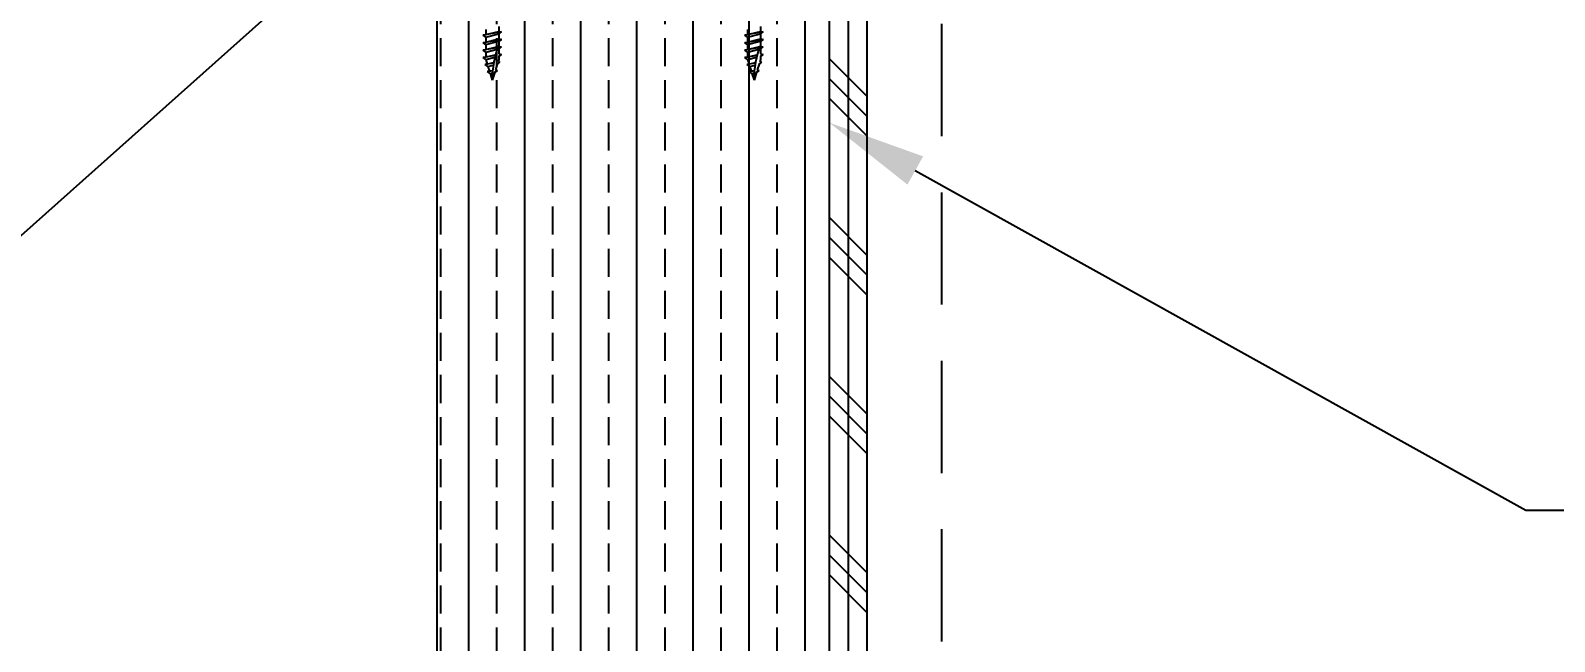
# Model space of a CAD drawing. Header units: inches. Extents: x -2661 to 42767, y -1222 to 9099.
# Drawn here: x -251.11 to -230.73, y 3373.38 to 3381.54 of the extents above; entities that cross this region are included whole.
import ezdxf
from ezdxf import colors
from ezdxf.entities.mleader import LeaderData, LeaderLine
from ezdxf.math import Vec2, Vec3

# ---------------------------------------------------------------- set-up
doc = ezdxf.new("R2010")
doc.units = ezdxf.units.IN
doc.header["$LTSCALE"] = 12
doc.header["$MEASUREMENT"] = 0
doc.linetypes.add('HIDDEN2', pattern=[0.1875, 0.125, -0.0625])
doc.layers.get('0').update_dxf_attribs({"linetype": 'CONTINUOUS'})
for name, color, linetype in [('S-ANNO-NOTE', 4, 'CONTINUOUS'), ('S-ARCH-FINISHES', 1, 'HIDDEN2'), ('S-FASTENERS', 2, 'CONTINUOUS'), ('S-SIMPSON', 2, 'CONTINUOUS'), ('S-WOOD', 3, 'CONTINUOUS')]:
    doc.layers.add(name, color=color, linetype=linetype)
doc.styles.add('Arial', font='arial.ttf', dxfattribs={"width": 0.85})

# ---------------------------------------------------------------- blocks, each defined once
blk = doc.blocks.new('*U1147')
at = {"layer": 'S-WOOD'}
h = blk.add_hatch(dxfattribs=at)
h.set_pattern_fill('ANSI33', color=1, scale=3, angle=45, style=0)
h.set_pattern_definition([(90, (3.75, -8.375), (-0.75, 1e-16), []), (90, (4.125, -8), (-0.75, 1e-16), [0.375, -0.1875])])
h.paths.add_polyline_path([(5.25, -11.875), (0, -11.875), (0, 0), (5.25, 0)])
blk.add_lwpolyline([(5.25, -11.875), (0, -11.875), (0, 0), (5.25, 0)], close=True)
at = {"color": 4}
blk.add_lwpolyline([(0, 0), (5.25, 0), (5.25, -11.875), (0, -11.875)], close=True, dxfattribs=at)
blk = doc.blocks.new('SDS.25X6-f')
at = {"layer": 'S-SIMPSON', "color": 1}
for p, q in [((0.087, -5.282), (0.087, -5.35)), ((-0.123, -5.4), (0.087, -5.35)), ((0.123, -5.356), (-0.123, -5.4)), ((-0.087, -5.425), (-0.123, -5.4)), ((-0.123, -5.5), (0.087, -5.45)), ((0.123, -5.456), (-0.123, -5.5)), ((-0.087, -5.525), (-0.123, -5.5)), ((-0.087, -5.325), (-0.087, -5.391)), ((-0.087, -5.425), (0.087, -5.382)), ((-0.087, -5.425), (-0.087, -5.491)), ((-0.087, -5.525), (0.087, -5.482)), ((0.087, -5.35), (0.123, -5.356)), ((0.087, -5.382), (0.123, -5.356)), ((0.087, -5.382), (0.087, -5.45)), ((0.087, -5.45), (0.123, -5.456)), ((0.087, -5.482), (0.123, -5.456)), ((0.087, -5.482), (0.087, -5.55)), ((-0.123, -5.6), (0.079, -5.552)), ((0.074, -5.565), (-0.123, -5.6)), ((-0.087, -5.625), (-0.123, -5.6)), ((-0.123, -5.7), (0.042, -5.661)), ((0.04, -5.671), (-0.123, -5.7)), ((-0.087, -5.725), (-0.123, -5.7)), ((-0.087, -5.525), (-0.087, -5.591)), ((-0.087, -5.625), (0.066, -5.587)), ((-0.087, -5.625), (-0.087, -5.691)), ((-0.087, -5.725), (0.033, -5.695)), ((0.087, -5.55), (0.123, -5.556)), ((0.087, -5.582), (0.123, -5.556)), ((0.087, -5.582), (0.087, -5.65)), ((0.087, -5.65), (0.123, -5.656)), ((0.087, -5.682), (0.123, -5.656)), ((0.087, -5.682), (0.087, -5.724)), ((-0.093, -5.793), (0.018, -5.766)), ((0.017, -5.775), (-0.093, -5.793)), ((-0.058, -5.818), (-0.093, -5.793)), ((-0.087, -5.725), (-0.067, -5.787)), ((-0.064, -5.886), (0.004, -5.87)), ((0.004, -5.877), (-0.064, -5.886)), ((-0.028, -5.91), (-0.064, -5.886)), ((-0.058, -5.818), (0.013, -5.8)), ((-0.058, -5.818), (-0.038, -5.88)), ((-0.028, -5.91), (0.002, -5.903)), ((0.033, -5.895), (0, -6)), ((0.033, -5.895), (0.069, -5.87)), ((0.067, -5.786), (0.043, -5.865)), ((0.043, -5.865), (0.069, -5.87)), ((0.067, -5.786), (0.103, -5.761)), ((0.087, -5.724), (0.077, -5.757)), ((0.077, -5.757), (0.103, -5.761)), ((-0.028, -5.91), (0, -6))]:
    blk.add_line(p, q, dxfattribs=at)
blk.add_arc((1.159, -5.973), 1.159, 157.6147, 181.3564, dxfattribs=at)
blk = doc.blocks.new('*U1812')
at = {"layer": 'S-FASTENERS'}
blk.add_blockref('SDS.25X6-f', (0, 0), dxfattribs=at)
blk = doc.blocks.new('*U511')
at = {"color": 0}
blk.add_line((0, 11.875), (13.344, 0), dxfattribs=at)
blk.add_lwpolyline([(0, 11.875), (0, 0), (13.344, 0), (13.344, 11.875)], close=True)

msp = doc.modelspace()

# ---------------------------------------------------------------- hatches: boundary and pattern name
at = {"layer": 'S-WOOD'}
h = msp.add_hatch(dxfattribs=at)
h.set_pattern_fill('PLAST', color=1, scale=6, angle=-45, style=0)
h.set_pattern_definition([(315, (-233.9937, 3361.468), (1.06066, 1.06066), []), (315, (-233.8612, 3361.6005), (1.06066, 1.06066), []), (315, (-233.7286, 3361.7331), (1.06066, 1.06066), [])])
h.paths.add_polyline_path([(-239.92689, 3414.37768), (-239.92689, 3345.87233), (-240.42689, 3345.87233), (-240.42689, 3414.37768)])

# ---------------------------------------------------------------- linework, layer by layer
at = {"layer": 'S-ARCH-FINISHES'}
msp.add_lwpolyline([(-283.42689, 3387.62768), (-247.42689, 3388.37768), (-247.42689, 3415.37768), (-238.92689, 3415.37768), (-238.92689, 3345.87233)], dxfattribs=at)
at = {"layer": 'S-WOOD', "color": 1}
msp.add_line((-240.17689, 3414.37768), (-240.17689, 3345.87233), dxfattribs=at)
at = {"layer": 'S-WOOD'}
msp.add_lwpolyline([(-239.92689, 3414.37768), (-239.92689, 3345.87233), (-240.42689, 3345.87233), (-240.42689, 3414.37768)], close=True, dxfattribs=at)

# ---------------------------------------------------------------- block references
at = {"layer": 'S-SIMPSON'}
for p in [(-244.93539, 3386.87768), (-241.43539, 3386.87768)]:
    msp.add_blockref('*U1812', p, dxfattribs=at)
at = {"layer": 'S-WOOD', "color": 2, "xscale": -1, "rotation": 180}
msp.add_blockref('*U511', (-259.02064, 3383.75268), dxfattribs=at)
at = {"layer": 'S-WOOD', "xscale": -1}
msp.add_blockref('*U1147', (-240.42689, 3383.75268), dxfattribs=at)

# ---------------------------------------------------------------- leaders
at = {"layer": 'S-ANNO-NOTE'}
ml = msp.add_multileader_mtext('Standard', dxfattribs=at)
ml.set_content('\\A1;BEAM PER PLAN OR PER SHEAR WALL SCHEDULE', color=4, style='Arial')
ml.set_leader_properties(color=2)
ml.build(insert=Vec2(0, 0))
ml.multileader.update_dxf_attribs({"dogleg_length": 0.36, "arrow_head_size": 1.3125, "scale": 12})
ctx = ml.context
ctx.base_point, ctx.scale, ctx.char_height, ctx.arrow_head_size, ctx.landing_gap_size, ctx.plane_origin = Vec3(-229.61335, 3375.13363), 12, 1.125, 1.3125, 1.08, Vec3(-204.72219, 3710.57891)
notes = []
notes.append((ctx, [(1, (1, 1, 0), (-231.11335, 3375.13363), (1, 0), 1.5, [(0, [(-240.42689, 3380.30762)], 0, [])])]))
ctx.mtext.insert, ctx.mtext.width, ctx.mtext.flow_direction = Vec3(-228.53335, 3375.70572), 17.75, 5
for ctx, leaders in notes:
    for number, flags, end, landing, length, lines in leaders:
        leader = LeaderData()
        leader.index, (leader.has_last_leader_line, leader.has_dogleg_vector, leader.attachment_direction) = number, flags
        leader.last_leader_point, leader.dogleg_vector, leader.dogleg_length = Vec3(end), Vec3(landing), length
        for number, points, colour, breaks in lines:
            line = LeaderLine()
            line.index, line.vertices, line.color, line.breaks = number, Vec3.list(points), colors.encode_raw_color(colour), breaks
            leader.lines.append(line)
        ctx.leaders.append(leader)

doc.saveas('drawing.dxf')
